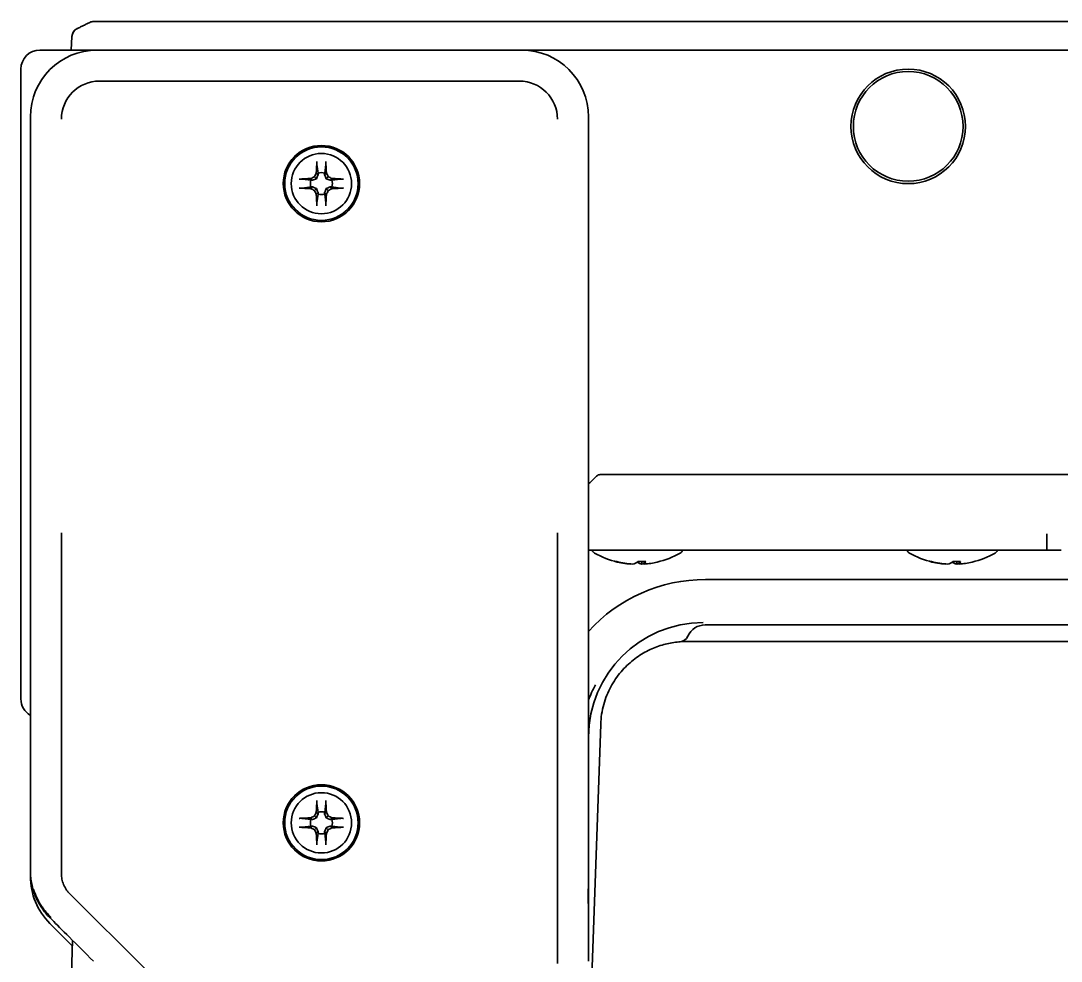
# Model space of a CAD drawing. Extents: x 53 to 4124, y 6244 to 10190.
# Drawn here: x 2215.3 to 2324.3, y 10024.9 to 10123.5 of the extents above; entities that cross this region are included whole.
import ezdxf

# ---------------------------------------------------------------- set-up
doc = ezdxf.new("R2010")
doc.units = 0
doc.header["$LTSCALE"] = 5
doc.layers.add('1', color=7, linetype='CONTINUOUS', true_color=0xffffff)
doc.layers.add('4', color=7, linetype='CONTINUOUS', true_color=0xffffff)

msp = doc.modelspace()

# ---------------------------------------------------------------- linework, layer by layer
at = {"layer": '1', "color": 7, "linetype": 'Continuous', "lineweight": 35}
for p, q in [((2224.67, 10123.39), (2271.6, 10123.39)), ((2241.19, 10123.39), (2241.19, 10123.46)), ((2278.86, 10123.39), (2286.18, 10123.39)), ((2283.58, 10123.46), (2283.58, 10123.39)), ((2285.36, 10123.46), (2285.36, 10123.39)), ((2290.22, 10123.39), (2323.51, 10123.39)), ((2299.97, 10123.46), (2299.97, 10123.39)), ((2301.32, 10123.46), (2301.32, 10123.39)), ((2304.24, 10123.39), (2304.24, 10123.46)), ((2312.5, 10123.39), (2312.5, 10123.46)), ((2220.56, 10120.39), (2220.64, 10121.81)), ((2217.28, 10120.39), (2223.27, 10120.39)), ((2267.78, 10120.39), (2223.27, 10120.39)), ((2267.78, 10120.39), (2396.45, 10120.39)), ((2215.28, 10052.39), (2215.28, 10118.39)), ((2223.52, 10117.14), (2223.53, 10117.14)), ((2267.52, 10117.14), (2223.53, 10117.14)), ((2223.53, 10117.14), (2223.53, 10117.14)), ((2267.52, 10117.14), (2267.52, 10117.14)), ((2267.52, 10117.14), (2267.53, 10117.14)), ((2216.28, 10113.39), (2216.28, 10090.85)), ((2274.78, 10090.85), (2274.78, 10113.39)), ((2271.52, 10113.14), (2271.53, 10113.14)), ((2271.53, 10113.14), (2271.53, 10113.14)), ((2246.43, 10107.48), (2246.31, 10108.41)), ((2247.13, 10107.48), (2247.24, 10108.41)), ((2245.69, 10106.74), (2244.76, 10106.86)), ((2245.86, 10106.74), (2245.67, 10106.93)), ((2246.26, 10106.91), (2246.05, 10107.11)), ((2246.43, 10107.31), (2246.24, 10107.5)), ((2247.12, 10107.31), (2247.31, 10107.5)), ((2247.29, 10106.91), (2247.5, 10107.11)), ((2247.69, 10106.74), (2247.88, 10106.93)), ((2247.87, 10106.74), (2248.79, 10106.86)), ((2245.69, 10106.04), (2244.76, 10105.93)), ((2245.86, 10106.05), (2245.67, 10105.86)), ((2246.26, 10105.87), (2246.05, 10105.67)), ((2247.29, 10105.87), (2247.5, 10105.67)), ((2247.69, 10106.05), (2247.88, 10105.86)), ((2247.87, 10106.04), (2248.79, 10105.93)), ((2246.43, 10105.48), (2246.24, 10105.29)), ((2246.43, 10105.3), (2246.31, 10104.38)), ((2247.12, 10105.48), (2247.31, 10105.29)), ((2247.13, 10105.3), (2247.24, 10104.38)), ((2216.28, 10087.64), (2216.28, 10073.74)), ((2274.78, 10073.74), (2274.78, 10087.64)), ((2274.92, 10075.04), (2275.63, 10075.75)), ((2411.86, 10075.89), (2275.98, 10075.89)), ((2216.28, 10070.52), (2216.28, 10035.28)), ((2219.53, 10034.59), (2219.53, 10069.8)), ((2271.52, 10034.59), (2271.52, 10069.8)), ((2274.78, 10035.28), (2274.78, 10070.52)), ((2322.81, 10067.98), (2274.78, 10067.98)), ((2279.19, 10066.54), (2279.19, 10066.52)), ((2280.36, 10066.77), (2280.36, 10066.52)), ((2280.61, 10066.78), (2280.61, 10066.52)), ((2312.19, 10066.54), (2312.19, 10066.52)), ((2313.36, 10066.77), (2313.36, 10066.52)), ((2313.61, 10066.78), (2313.61, 10066.52)), ((2246.43, 10040.48), (2246.31, 10041.41)), ((2247.13, 10040.48), (2247.24, 10041.41)), ((2246.43, 10040.31), (2246.24, 10040.5)), ((2247.12, 10040.31), (2247.31, 10040.5)), ((2245.69, 10039.74), (2244.76, 10039.86)), ((2245.86, 10039.74), (2245.67, 10039.93)), ((2246.26, 10039.91), (2246.05, 10040.11)), ((2247.29, 10039.91), (2247.5, 10040.11)), ((2247.69, 10039.74), (2247.88, 10039.93)), ((2247.87, 10039.74), (2248.79, 10039.86)), ((2245.69, 10039.04), (2244.76, 10038.93)), ((2245.86, 10039.05), (2245.67, 10038.86)), ((2246.26, 10038.87), (2246.05, 10038.67)), ((2246.43, 10038.48), (2246.24, 10038.29)), ((2246.43, 10038.3), (2246.31, 10037.38)), ((2247.12, 10038.48), (2247.31, 10038.29)), ((2247.13, 10038.3), (2247.24, 10037.38)), ((2247.29, 10038.87), (2247.5, 10038.67)), ((2247.69, 10039.05), (2247.88, 10038.86)), ((2247.87, 10039.04), (2248.79, 10038.93)), ((2216.28, 10035.28), (2216.28, 10034.5)), ((2271.52, 10034.59), (2271.52, 10034.59)), ((2271.52, 10024.66), (2271.52, 10033.25)), ((2228.4, 10023.97), (2220.41, 10031.96)), ((2274.78, 10029.22), (2274.78, 10030.95)), ((2218.34, 10029.42), (2218.55, 10029.22)), ((2218.33, 10028.84), (2220.69, 10026.48)), ((2220.48, 10020.65), (2220.71, 10027.06))]:
    msp.add_line(p, q, dxfattribs=at)
for centre, radius in [((2308.28, 10112.39), 6), ((2308.28, 10112.39), 5.75), ((2246.78, 10106.39), 4), ((2246.78, 10106.39), 3.85), ((2246.78, 10106.39), 3.16), ((2246.78, 10039.39), 4), ((2246.78, 10039.39), 3.85), ((2246.78, 10039.39), 3.16)]:
    msp.add_circle(centre, radius, dxfattribs=at)
for centre, radius, start, end in [((2217.28, 10118.39), 2, 90, 180), ((2246.78, 10106.39), 1.15, 72.2011, 107.7989), ((2246.78, 10106.39), 1.15, 162.2011, 197.7989), ((2246.78, 10106.39), 1.15, 342.2011, 17.7989), ((2246.78, 10106.39), 1.15, 252.2011, 287.7989), ((2275.98, 10075.39), 0.5, 90, 135), ((2274.57, 10075.39), 0.5, 294.4695, 315), ((2275.65, 10068.1), 0.5, 194.6023, 240.3206), ((2279.9, 10075.56), 9.08, 240.3206, 256.7388), ((2279.9, 10075.56), 9.08, 283.2612, 299.6794), ((2284.15, 10068.1), 0.5, 299.6794, 345.3977), ((2308.65, 10068.1), 0.5, 194.6023, 240.3206), ((2312.9, 10075.56), 9.08, 240.3206, 256.7388), ((2312.9, 10075.56), 9.08, 283.2612, 299.6794), ((2317.15, 10068.1), 0.5, 299.6794, 345.3977), ((2217.28, 10052.39), 2, 180, 239.9991), ((2246.78, 10039.39), 1.15, 72.2011, 107.7989), ((2246.78, 10039.39), 1.15, 162.2011, 197.7989), ((2246.78, 10039.39), 1.15, 342.2011, 17.7989), ((2246.78, 10039.39), 1.15, 252.2011, 287.7989), ((2223.28, 10033.79), 7, 180, 225)]:
    msp.add_arc(centre, radius, start, end, dxfattribs=at)
for centre, major_axis, ratio, start_param, end_param in [((2221.63, 10121.75), (-0.999, 0.052), 0.999981, 5.217451, 6.283185), ((2223.28, 10113.39), (4.95, -4.95), 0.999695, 2.356347, 3.926839), ((2267.77, 10113.39), (-4.95, -4.95), 0.999695, 2.356347, 3.926839), ((2223.53, 10113.14), (-2.83, 2.83), 0.999695, 5.497939, 7.068431), ((2267.52, 10113.14), (2.83, 2.83), 0.999695, 5.497939, 7.068431), ((2246.48, 10106.4), (0.07, 3.73), 0.072244, 0.900133, 1.272854), ((2247.07, 10106.4), (0.07, -3.73), 0.072244, 1.868738, 2.24146), ((2246.77, 10106.69), (3.73, 0.07), 0.072244, 1.868738, 2.24146), ((2246.52, 10106.95), (3.34, 1.56), 0.094201, 1.665412, 1.782277), ((2246.22, 10106.65), (1.56, 3.34), 0.094201, 1.359315, 1.476181), ((2247.33, 10106.65), (1.56, -3.34), 0.094201, 1.665412, 1.782277), ((2247.03, 10106.95), (3.34, -1.56), 0.094201, 1.359315, 1.476181), ((2246.78, 10106.69), (3.73, -0.07), 0.072244, 0.900133, 1.272854), ((2246.77, 10106.1), (-3.73, 0.07), 0.072244, 0.900133, 1.272854), ((2246.52, 10105.84), (-3.34, 1.56), 0.094201, 1.359315, 1.476181), ((2247.03, 10105.84), (-3.34, -1.56), 0.094201, 1.665412, 1.782277), ((2246.78, 10106.1), (-3.73, -0.07), 0.072244, 1.868738, 2.24146), ((2246.22, 10106.13), (-1.56, 3.34), 0.094201, 1.665412, 1.782277), ((2246.48, 10106.39), (-0.07, 3.73), 0.072244, 1.868738, 2.24146), ((2247.07, 10106.39), (-0.07, -3.73), 0.072244, 0.900133, 1.272854), ((2247.33, 10106.13), (-1.56, -3.34), 0.094201, 1.359315, 1.476181), ((2279.69, 10075.56), (0, -9.06), 0.947542, 6.033606, 6.225112), ((2277.65, 10075.56), (0, -8.79), 0.206731, 6.237649, 6.328721), ((2279.96, 10075.56), (0, 9.06), 0.995851, 2.892014, 3.083519), ((2279.27, 10075.56), (0, -9.06), 0.319632, 0.058074, 0.249579), ((2280.53, 10075.56), (0, 9.06), 0.319632, 2.921888, 3.083519), ((2280.38, 10075.56), (0, 8.79), 0.978398, 3.096057, 3.187129), ((2279.84, 10075.56), (0, -9.06), 0.995851, 0.058074, 0.085647), ((2280.56, 10075.56), (0, 9.06), 0.090997, 3.199666, 3.391172), ((2280.11, 10075.56), (0, 9.06), 0.947542, 3.199666, 3.361297), ((2312.69, 10075.56), (0, -9.06), 0.947542, 6.033606, 6.225112), ((2310.65, 10075.56), (0, -8.79), 0.206731, 6.237649, 6.328721), ((2312.96, 10075.56), (0, 9.06), 0.995851, 2.892014, 3.083519), ((2312.27, 10075.56), (0, -9.06), 0.319632, 0.058074, 0.249579), ((2313.53, 10075.56), (0, 9.06), 0.319632, 2.921888, 3.083519), ((2313.38, 10075.56), (0, 8.79), 0.978398, 3.096057, 3.187129), ((2312.84, 10075.56), (0, -9.06), 0.995851, 0.058074, 0.085647), ((2313.56, 10075.56), (0, 9.06), 0.090997, 3.199666, 3.391172), ((2313.11, 10075.56), (0, 9.06), 0.947542, 3.199666, 3.361297), ((2246.48, 10039.4), (0.07, 3.73), 0.072244, 0.900133, 1.272854), ((2247.07, 10039.4), (0.07, -3.73), 0.072244, 1.868738, 2.24146), ((2246.22, 10039.65), (1.56, 3.34), 0.094201, 1.359315, 1.476181), ((2247.33, 10039.65), (1.56, -3.34), 0.094201, 1.665412, 1.782277), ((2246.77, 10039.69), (3.73, 0.07), 0.072244, 1.868738, 2.24146), ((2246.52, 10039.95), (3.34, 1.56), 0.094201, 1.665412, 1.782277), ((2247.03, 10039.95), (3.34, -1.56), 0.094201, 1.359315, 1.476181), ((2246.78, 10039.69), (3.73, -0.07), 0.072244, 0.900133, 1.272854), ((2246.77, 10039.1), (-3.73, 0.07), 0.072244, 0.900133, 1.272854), ((2246.52, 10038.84), (-3.34, 1.56), 0.094201, 1.359315, 1.476181), ((2246.22, 10039.13), (-1.56, 3.34), 0.094201, 1.665412, 1.782277), ((2246.48, 10039.39), (-0.07, 3.73), 0.072244, 1.868738, 2.24146), ((2247.07, 10039.39), (-0.07, -3.73), 0.072244, 0.900133, 1.272854), ((2247.33, 10039.13), (-1.56, -3.34), 0.094201, 1.359315, 1.476181), ((2247.03, 10038.84), (-3.34, -1.56), 0.094201, 1.665412, 1.782277), ((2246.78, 10039.1), (-3.73, -0.07), 0.072244, 1.868738, 2.24146), ((2266.52, 10033.2), (5, 0), 0.447214, 6.263672, 6.302699)]:
    msp.add_ellipse(centre, major_axis=major_axis, ratio=ratio, start_param=start_param, end_param=end_param, dxfattribs=at)
for points, degree in [([(2221.2, 10122.65), (2222.51, 10123.29)], 1), ([(2246.43, 10107.48), (2246.43, 10107.43), (2246.43, 10107.37), (2246.43, 10107.31)], 3), ([(2247.12, 10107.31), (2247.12, 10107.37), (2247.12, 10107.43), (2247.13, 10107.48)], 3), ([(2245.86, 10106.74), (2245.8, 10106.74), (2245.74, 10106.74), (2245.69, 10106.74)], 3), ([(2245.69, 10106.04), (2245.74, 10106.04), (2245.8, 10106.05), (2245.86, 10106.05)], 3), ([(2247.87, 10106.74), (2247.81, 10106.74), (2247.75, 10106.74), (2247.69, 10106.74)], 3), ([(2247.69, 10106.05), (2247.75, 10106.05), (2247.81, 10106.04), (2247.87, 10106.04)], 3), ([(2246.43, 10105.48), (2246.43, 10105.42), (2246.43, 10105.36), (2246.43, 10105.3)], 3), ([(2247.13, 10105.3), (2247.12, 10105.36), (2247.12, 10105.42), (2247.12, 10105.48)], 3), ([(2216.28, 10090.85), (2216.28, 10089.68), (2216.28, 10088.53), (2216.28, 10087.64)], 3), ([(2274.78, 10087.64), (2274.78, 10088.53), (2274.78, 10089.68), (2274.78, 10090.85)], 3), ([(2216.28, 10073.74), (2216.28, 10072.84), (2216.28, 10071.69), (2216.28, 10070.52)], 3), ([(2274.78, 10070.52), (2274.78, 10071.69), (2274.78, 10072.84), (2274.78, 10073.74)], 3), ([(2322.82, 10069.7), (2322.82, 10068.19)], 1), ([(2246.43, 10040.48), (2246.43, 10040.43), (2246.43, 10040.37), (2246.43, 10040.31)], 3), ([(2247.12, 10040.31), (2247.12, 10040.37), (2247.12, 10040.43), (2247.13, 10040.48)], 3), ([(2245.86, 10039.74), (2245.8, 10039.74), (2245.74, 10039.74), (2245.69, 10039.74)], 3), ([(2247.87, 10039.74), (2247.81, 10039.74), (2247.75, 10039.74), (2247.69, 10039.74)], 3), ([(2245.69, 10039.04), (2245.74, 10039.04), (2245.8, 10039.05), (2245.86, 10039.05)], 3), ([(2246.43, 10038.48), (2246.43, 10038.42), (2246.43, 10038.36), (2246.43, 10038.3)], 3), ([(2247.13, 10038.3), (2247.12, 10038.36), (2247.12, 10038.42), (2247.12, 10038.48)], 3), ([(2247.69, 10039.05), (2247.75, 10039.05), (2247.81, 10039.04), (2247.87, 10039.04)], 3), ([(2216.28, 10035.28), (2216.28, 10035.02), (2216.28, 10034.75), (2216.28, 10034.5)], 3), ([(2219.53, 10034.1), (2219.53, 10034.26), (2219.53, 10034.42), (2219.53, 10034.59)], 3), ([(2219.53, 10034.1), (2219.53, 10034.09), (2219.53, 10034.08), (2219.53, 10034.07)], 3), ([(2271.52, 10033.2), (2271.52, 10033.32)], 1), ([(2218.34, 10029.42), (2218.33, 10029.44), (2218.32, 10029.45), (2218.31, 10029.46)], 3)]:
    msp.add_open_spline(points, degree=degree, dxfattribs=at)
for points, knots in [([(2222.51, 10123.29), (2222.58, 10123.33), (2222.65, 10123.35), (2222.8, 10123.38), (2222.87, 10123.39), (2222.95, 10123.39)], [0, 0, 0, 0, 0.5, 0.5, 1, 1, 1, 1]), ([(2222.95, 10123.39), (2222.95, 10123.39), (2222.95, 10123.39), (2222.96, 10123.39), (2222.97, 10123.39), (2222.98, 10123.39), (2222.98, 10123.39), (2223, 10123.39), (2223.02, 10123.39), (2223.05, 10123.39), (2223.07, 10123.39), (2223.11, 10123.39), (2223.14, 10123.39), (2223.18, 10123.39), (2223.19, 10123.39), (2223.22, 10123.39), (2223.24, 10123.39), (2223.29, 10123.39), (2223.32, 10123.39), (2223.39, 10123.39), (2223.43, 10123.39), (2223.49, 10123.39), (2223.51, 10123.39), (2223.55, 10123.39), (2223.57, 10123.39), (2223.63, 10123.39), (2223.72, 10123.39), (2223.82, 10123.39), (2223.92, 10123.39), (2223.97, 10123.39), (2224.04, 10123.39), (2224.07, 10123.39), (2224.12, 10123.39), (2224.15, 10123.39), (2224.23, 10123.39), (2224.28, 10123.39), (2224.39, 10123.39), (2224.45, 10123.39), (2224.56, 10123.39), (2224.61, 10123.39), (2224.67, 10123.39)], [0, 0, 0, 0, 0.0625, 0.0625, 0.09375, 0.09375, 0.125, 0.125, 0.1875, 0.1875, 0.25, 0.25, 0.3125, 0.3125, 0.34375, 0.34375, 0.375, 0.375, 0.4375, 0.4375, 0.5, 0.5, 0.53125, 0.53125, 0.5625, 0.5625, 0.625, 0.6875, 0.6875, 0.75, 0.75, 0.78125, 0.78125, 0.8125, 0.8125, 0.875, 0.875, 0.9375, 0.9375, 1, 1, 1, 1]), ([(2271.6, 10123.39), (2271.76, 10123.39), (2271.93, 10123.39), (2272.27, 10123.39), (2272.44, 10123.39), (2272.69, 10123.39), (2272.78, 10123.39), (2272.95, 10123.39), (2273.03, 10123.39), (2273.28, 10123.39), (2273.45, 10123.39), (2273.94, 10123.39), (2274.26, 10123.39), (2274.9, 10123.39), (2275.22, 10123.39), (2275.69, 10123.39), (2275.84, 10123.39), (2276.03, 10123.39), (2276.07, 10123.39), (2276.14, 10123.39), (2276.26, 10123.39), (2276.37, 10123.39), (2276.74, 10123.39), (2277.03, 10123.39), (2277.45, 10123.39), (2277.58, 10123.39), (2277.85, 10123.39), (2277.98, 10123.39), (2278.24, 10123.39), (2278.37, 10123.39), (2278.62, 10123.39), (2278.74, 10123.39), (2278.86, 10123.39)], [0, 0, 0, 0, 0.0625, 0.0625, 0.125, 0.125, 0.15625, 0.15625, 0.1875, 0.1875, 0.25, 0.25, 0.375, 0.375, 0.5, 0.5, 0.5625, 0.5625, 0.578125, 0.578125, 0.59375, 0.625, 0.625, 0.75, 0.75, 0.8125, 0.8125, 0.875, 0.875, 0.9375, 0.9375, 1, 1, 1, 1]), ([(2286.18, 10123.39), (2286.25, 10123.39), (2286.31, 10123.39), (2286.45, 10123.39), (2286.52, 10123.39), (2286.63, 10123.39), (2286.67, 10123.39), (2286.74, 10123.39), (2286.78, 10123.39), (2286.9, 10123.39), (2286.97, 10123.39), (2287.13, 10123.39), (2287.21, 10123.39), (2287.37, 10123.39), (2287.45, 10123.39), (2287.69, 10123.39), (2287.86, 10123.39), (2288.12, 10123.39), (2288.21, 10123.39), (2288.34, 10123.39), (2288.38, 10123.39), (2288.47, 10123.39), (2288.52, 10123.39), (2288.65, 10123.39), (2288.74, 10123.39), (2288.92, 10123.39), (2289.01, 10123.39), (2289.2, 10123.39), (2289.29, 10123.39), (2289.47, 10123.39), (2289.56, 10123.39), (2289.75, 10123.39), (2289.84, 10123.39), (2290.03, 10123.39), (2290.12, 10123.39), (2290.22, 10123.39)], [0, 0, 0, 0, 0.0625, 0.0625, 0.125, 0.125, 0.15625, 0.15625, 0.1875, 0.1875, 0.25, 0.25, 0.3125, 0.3125, 0.375, 0.375, 0.5, 0.5, 0.5625, 0.5625, 0.59375, 0.59375, 0.625, 0.625, 0.6875, 0.6875, 0.75, 0.75, 0.8125, 0.8125, 0.875, 0.875, 0.9375, 0.9375, 1, 1, 1, 1]), ([(2323.51, 10123.39), (2323.6, 10123.39), (2323.7, 10123.39), (2323.88, 10123.39), (2323.98, 10123.39), (2324.12, 10123.39), (2324.17, 10123.39), (2324.26, 10123.39), (2324.3, 10123.39), (2324.44, 10123.39), (2324.54, 10123.39), (2324.72, 10123.39), (2324.81, 10123.39), (2324.99, 10123.39), (2325.08, 10123.39), (2325.34, 10123.39), (2325.52, 10123.39), (2325.78, 10123.39), (2325.86, 10123.39), (2325.99, 10123.39), (2326.03, 10123.39), (2326.12, 10123.39), (2326.16, 10123.39), (2326.36, 10123.39), (2326.52, 10123.39), (2326.76, 10123.39), (2326.83, 10123.39), (2326.98, 10123.39), (2327.05, 10123.39), (2327.2, 10123.39), (2327.27, 10123.39), (2327.41, 10123.39), (2327.48, 10123.39), (2327.54, 10123.39)], [0, 0, 0, 0, 0.0625, 0.0625, 0.125, 0.125, 0.15625, 0.15625, 0.1875, 0.1875, 0.25, 0.25, 0.3125, 0.3125, 0.375, 0.375, 0.5, 0.5, 0.5625, 0.5625, 0.59375, 0.59375, 0.625, 0.625, 0.75, 0.75, 0.8125, 0.8125, 0.875, 0.875, 0.9375, 0.9375, 1, 1, 1, 1]), ([(2220.64, 10121.81), (2220.64, 10121.89), (2220.66, 10121.98), (2220.71, 10122.15), (2220.75, 10122.23), (2220.85, 10122.38), (2220.91, 10122.45), (2221.04, 10122.56), (2221.12, 10122.61), (2221.2, 10122.65)], [0, 0, 0, 0, 0.25, 0.25, 0.5, 0.5, 0.75, 0.75, 1, 1, 1, 1]), ([(2246.31, 10108.41), (2246.31, 10108.41), (2246.31, 10108.42), (2246.3, 10108.44), (2246.3, 10108.44), (2246.3, 10108.45), (2246.3, 10108.46), (2246.3, 10108.48), (2246.3, 10108.49), (2246.3, 10108.5), (2246.3, 10108.52), (2246.3, 10108.53), (2246.3, 10108.55), (2246.3, 10108.56), (2246.3, 10108.58), (2246.3, 10108.59), (2246.3, 10108.61), (2246.3, 10108.62), (2246.3, 10108.63), (2246.3, 10108.65), (2246.3, 10108.67), (2246.31, 10108.69), (2246.31, 10108.71), (2246.31, 10108.72)], [0, 0, 0, 0, 0.125, 0.125, 0.1875, 0.1875, 0.25, 0.3125, 0.3125, 0.375, 0.375, 0.5, 0.5, 0.5625, 0.5625, 0.625, 0.6875, 0.6875, 0.75, 0.75, 0.875, 0.875, 1, 1, 1, 1]), ([(2247.24, 10108.72), (2247.24, 10108.71), (2247.24, 10108.69), (2247.25, 10108.67), (2247.25, 10108.65), (2247.25, 10108.62), (2247.25, 10108.61), (2247.25, 10108.58), (2247.25, 10108.58), (2247.25, 10108.56), (2247.25, 10108.55), (2247.25, 10108.53), (2247.25, 10108.52), (2247.25, 10108.51), (2247.25, 10108.49), (2247.25, 10108.48), (2247.25, 10108.46), (2247.25, 10108.45), (2247.25, 10108.44), (2247.25, 10108.43), (2247.24, 10108.42), (2247.24, 10108.41), (2247.24, 10108.41), (2247.24, 10108.41)], [0, 0, 0, 0, 0.125, 0.125, 0.25, 0.25, 0.375, 0.375, 0.4375, 0.4375, 0.5, 0.5625, 0.5625, 0.625, 0.625, 0.75, 0.75, 0.8125, 0.8125, 0.875, 0.9375, 0.9375, 1, 1, 1, 1]), ([(2244.45, 10106.86), (2244.46, 10106.86), (2244.47, 10106.86), (2244.5, 10106.86), (2244.52, 10106.86), (2244.55, 10106.87), (2244.56, 10106.87), (2244.58, 10106.87), (2244.59, 10106.87), (2244.61, 10106.87), (2244.62, 10106.87), (2244.64, 10106.87), (2244.65, 10106.87), (2244.66, 10106.87), (2244.68, 10106.87), (2244.69, 10106.87), (2244.71, 10106.86), (2244.72, 10106.86), (2244.73, 10106.86), (2244.74, 10106.86), (2244.75, 10106.86), (2244.76, 10106.86), (2244.76, 10106.86), (2244.76, 10106.86)], [0, 0, 0, 0, 0.125, 0.125, 0.25, 0.25, 0.375, 0.375, 0.4375, 0.4375, 0.5, 0.5625, 0.5625, 0.625, 0.625, 0.75, 0.75, 0.8125, 0.8125, 0.875, 0.9375, 0.9375, 1, 1, 1, 1]), ([(2246.26, 10106.91), (2246.19, 10106.88), (2246.12, 10106.85), (2245.99, 10106.8), (2245.92, 10106.77), (2245.86, 10106.74)], [0, 0, 0, 0, 0.5, 0.5, 1, 1, 1, 1]), ([(2246.43, 10107.31), (2246.4, 10107.24), (2246.37, 10107.18), (2246.32, 10107.05), (2246.29, 10106.98), (2246.26, 10106.91)], [0, 0, 0, 0, 0.5, 0.5, 1, 1, 1, 1]), ([(2247.29, 10106.91), (2247.26, 10106.98), (2247.23, 10107.05), (2247.18, 10107.18), (2247.15, 10107.24), (2247.12, 10107.31)], [0, 0, 0, 0, 0.5, 0.5, 1, 1, 1, 1]), ([(2247.69, 10106.74), (2247.63, 10106.77), (2247.56, 10106.8), (2247.43, 10106.85), (2247.36, 10106.88), (2247.29, 10106.91)], [0, 0, 0, 0, 0.5, 0.5, 1, 1, 1, 1]), ([(2248.79, 10106.86), (2248.79, 10106.86), (2248.8, 10106.86), (2248.82, 10106.86), (2248.82, 10106.86), (2248.83, 10106.86), (2248.85, 10106.87), (2248.86, 10106.87), (2248.87, 10106.87), (2248.88, 10106.87), (2248.9, 10106.87), (2248.91, 10106.87), (2248.94, 10106.87), (2248.94, 10106.87), (2248.96, 10106.87), (2248.97, 10106.87), (2248.99, 10106.87), (2249, 10106.87), (2249.01, 10106.86), (2249.03, 10106.86), (2249.05, 10106.86), (2249.08, 10106.86), (2249.09, 10106.86), (2249.1, 10106.86)], [0, 0, 0, 0, 0.125, 0.125, 0.1875, 0.1875, 0.25, 0.3125, 0.3125, 0.375, 0.375, 0.5, 0.5, 0.5625, 0.5625, 0.625, 0.6875, 0.6875, 0.75, 0.75, 0.875, 0.875, 1, 1, 1, 1]), ([(2244.76, 10105.93), (2244.76, 10105.92), (2244.75, 10105.92), (2244.73, 10105.92), (2244.73, 10105.92), (2244.72, 10105.92), (2244.71, 10105.92), (2244.69, 10105.92), (2244.68, 10105.92), (2244.67, 10105.92), (2244.65, 10105.92), (2244.64, 10105.92), (2244.61, 10105.92), (2244.61, 10105.92), (2244.59, 10105.92), (2244.58, 10105.92), (2244.56, 10105.92), (2244.55, 10105.92), (2244.54, 10105.92), (2244.52, 10105.92), (2244.5, 10105.92), (2244.47, 10105.92), (2244.46, 10105.93), (2244.45, 10105.93)], [0, 0, 0, 0, 0.125, 0.125, 0.1875, 0.1875, 0.25, 0.3125, 0.3125, 0.375, 0.375, 0.5, 0.5, 0.5625, 0.5625, 0.625, 0.6875, 0.6875, 0.75, 0.75, 0.875, 0.875, 1, 1, 1, 1]), ([(2245.86, 10106.05), (2245.92, 10106.02), (2245.99, 10105.99), (2246.12, 10105.93), (2246.19, 10105.91), (2246.26, 10105.87)], [0, 0, 0, 0, 0.5, 0.5, 1, 1, 1, 1]), ([(2246.26, 10105.87), (2246.29, 10105.81), (2246.32, 10105.74), (2246.37, 10105.61), (2246.4, 10105.54), (2246.43, 10105.48)], [0, 0, 0, 0, 0.5, 0.5, 1, 1, 1, 1]), ([(2247.12, 10105.48), (2247.15, 10105.54), (2247.18, 10105.61), (2247.23, 10105.74), (2247.26, 10105.81), (2247.29, 10105.87)], [0, 0, 0, 0, 0.5, 0.5, 1, 1, 1, 1]), ([(2247.29, 10105.87), (2247.36, 10105.91), (2247.43, 10105.93), (2247.56, 10105.99), (2247.63, 10106.02), (2247.69, 10106.05)], [0, 0, 0, 0, 0.5, 0.5, 1, 1, 1, 1]), ([(2249.1, 10105.93), (2249.09, 10105.93), (2249.08, 10105.92), (2249.05, 10105.92), (2249.03, 10105.92), (2249, 10105.92), (2248.99, 10105.92), (2248.97, 10105.92), (2248.96, 10105.92), (2248.94, 10105.92), (2248.93, 10105.92), (2248.91, 10105.92), (2248.9, 10105.92), (2248.89, 10105.92), (2248.87, 10105.92), (2248.86, 10105.92), (2248.84, 10105.92), (2248.83, 10105.92), (2248.82, 10105.92), (2248.81, 10105.92), (2248.8, 10105.92), (2248.79, 10105.92), (2248.79, 10105.92), (2248.79, 10105.93)], [0, 0, 0, 0, 0.125, 0.125, 0.25, 0.25, 0.375, 0.375, 0.4375, 0.4375, 0.5, 0.5625, 0.5625, 0.625, 0.625, 0.75, 0.75, 0.8125, 0.8125, 0.875, 0.9375, 0.9375, 1, 1, 1, 1]), ([(2246.31, 10104.07), (2246.31, 10104.08), (2246.31, 10104.09), (2246.3, 10104.12), (2246.3, 10104.13), (2246.3, 10104.16), (2246.3, 10104.18), (2246.3, 10104.2), (2246.3, 10104.21), (2246.3, 10104.22), (2246.3, 10104.24), (2246.3, 10104.25), (2246.3, 10104.27), (2246.3, 10104.28), (2246.3, 10104.3), (2246.3, 10104.31), (2246.3, 10104.33), (2246.3, 10104.33), (2246.3, 10104.35), (2246.3, 10104.36), (2246.31, 10104.37), (2246.31, 10104.37), (2246.31, 10104.38), (2246.31, 10104.38)], [0, 0, 0, 0, 0.125, 0.125, 0.25, 0.25, 0.375, 0.375, 0.4375, 0.4375, 0.5, 0.5625, 0.5625, 0.625, 0.625, 0.75, 0.75, 0.8125, 0.8125, 0.875, 0.9375, 0.9375, 1, 1, 1, 1]), ([(2247.24, 10104.38), (2247.24, 10104.37), (2247.24, 10104.37), (2247.25, 10104.35), (2247.25, 10104.35), (2247.25, 10104.33), (2247.25, 10104.32), (2247.25, 10104.31), (2247.25, 10104.3), (2247.25, 10104.29), (2247.25, 10104.27), (2247.25, 10104.25), (2247.25, 10104.23), (2247.25, 10104.22), (2247.25, 10104.21), (2247.25, 10104.19), (2247.25, 10104.18), (2247.25, 10104.16), (2247.25, 10104.16), (2247.25, 10104.13), (2247.25, 10104.12), (2247.24, 10104.09), (2247.24, 10104.08), (2247.24, 10104.07)], [0, 0, 0, 0, 0.125, 0.125, 0.1875, 0.1875, 0.25, 0.3125, 0.3125, 0.375, 0.375, 0.5, 0.5, 0.5625, 0.5625, 0.625, 0.6875, 0.6875, 0.75, 0.75, 0.875, 0.875, 1, 1, 1, 1]), ([(2216.28, 10087.64), (2216.28, 10087.64), (2216.28, 10087.65), (2216.28, 10087.67), (2216.28, 10087.69), (2216.28, 10087.74), (2216.28, 10087.85), (2216.28, 10088.06), (2216.28, 10088.38), (2216.28, 10088.64), (2216.28, 10088.84), (2216.28, 10088.9), (2216.28, 10089.04), (2216.28, 10089.1), (2216.28, 10089.31), (2216.28, 10089.44), (2216.28, 10089.65), (2216.28, 10089.72), (2216.28, 10089.86), (2216.28, 10089.93), (2216.28, 10090.14), (2216.28, 10090.28), (2216.28, 10090.49), (2216.28, 10090.6), (2216.28, 10090.72), (2216.28, 10090.79), (2216.28, 10090.81), (2216.28, 10090.83), (2216.28, 10090.84), (2216.28, 10090.85)], [0, 0, 0, 0, 0.007812, 0.007812, 0.015625, 0.03125, 0.0625, 0.125, 0.25, 0.375, 0.375, 0.4375, 0.4375, 0.5, 0.5, 0.625, 0.625, 0.6875, 0.6875, 0.75, 0.75, 0.875, 0.875, 0.9375, 0.96875, 0.984375, 0.992188, 0.992188, 1, 1, 1, 1]), ([(2274.77, 10090.85), (2274.77, 10090.84), (2274.77, 10090.83), (2274.77, 10090.81), (2274.77, 10090.79), (2274.77, 10090.72), (2274.77, 10090.6), (2274.77, 10090.35), (2274.77, 10090), (2274.77, 10089.72), (2274.77, 10089.51), (2274.77, 10089.45), (2274.77, 10089.31), (2274.77, 10089.24), (2274.77, 10089.04), (2274.77, 10088.9), (2274.77, 10088.71), (2274.77, 10088.64), (2274.77, 10088.51), (2274.77, 10088.45), (2274.77, 10088.25), (2274.77, 10088.13), (2274.77, 10087.94), (2274.77, 10087.85), (2274.77, 10087.74), (2274.77, 10087.69), (2274.77, 10087.67), (2274.77, 10087.65), (2274.77, 10087.64), (2274.77, 10087.64)], [0, 0, 0, 0, 0.007812, 0.007812, 0.015625, 0.03125, 0.0625, 0.125, 0.25, 0.375, 0.375, 0.4375, 0.4375, 0.5, 0.5, 0.625, 0.625, 0.6875, 0.6875, 0.75, 0.75, 0.875, 0.875, 0.9375, 0.96875, 0.984375, 0.992187, 0.992187, 1, 1, 1, 1]), ([(2322.82, 10068.19), (2322.82, 10068.12), (2322.81, 10068.07), (2322.81, 10068), (2322.81, 10067.98), (2322.81, 10067.98)], [0, 0, 0, 0, 0.5, 0.5, 1, 1, 1, 1]), ([(2324.31, 10067.98), (2324.31, 10067.98), (2324.31, 10067.98), (2324.3, 10067.98), (2324.3, 10067.98), (2324.29, 10067.98), (2324.29, 10067.98), (2324.27, 10067.98), (2324.27, 10067.98), (2324.26, 10067.98), (2324.24, 10067.98), (2324.23, 10067.98), (2324.21, 10067.98), (2324.2, 10067.98), (2324.17, 10067.98), (2324.15, 10067.98), (2324.1, 10067.98), (2324.08, 10067.98), (2324.02, 10067.98), (2323.99, 10067.98), (2323.95, 10067.98), (2323.93, 10067.98), (2323.9, 10067.98), (2323.88, 10067.98), (2323.83, 10067.98), (2323.79, 10067.98), (2323.72, 10067.98), (2323.68, 10067.98), (2323.6, 10067.98), (2323.56, 10067.98), (2323.49, 10067.98), (2323.47, 10067.98), (2323.42, 10067.98), (2323.4, 10067.98), (2323.33, 10067.98), (2323.29, 10067.98), (2323.2, 10067.98), (2323.15, 10067.98), (2323.08, 10067.98), (2323.05, 10067.98), (2323, 10067.98), (2322.98, 10067.98), (2322.93, 10067.98), (2322.91, 10067.98), (2322.86, 10067.98), (2322.83, 10067.98), (2322.81, 10067.98)], [0, 0, 0, 0, 0.0625, 0.0625, 0.09375, 0.09375, 0.125, 0.125, 0.15625, 0.15625, 0.1875, 0.21875, 0.21875, 0.25, 0.25, 0.3125, 0.3125, 0.375, 0.375, 0.4375, 0.4375, 0.46875, 0.46875, 0.5, 0.5, 0.5625, 0.5625, 0.625, 0.625, 0.6875, 0.6875, 0.71875, 0.71875, 0.75, 0.75, 0.8125, 0.8125, 0.875, 0.875, 0.90625, 0.90625, 0.9375, 0.9375, 0.96875, 0.96875, 1, 1, 1, 1]), ([(2246.31, 10041.41), (2246.31, 10041.41), (2246.31, 10041.42), (2246.3, 10041.44), (2246.3, 10041.44), (2246.3, 10041.45), (2246.3, 10041.46), (2246.3, 10041.48), (2246.3, 10041.49), (2246.3, 10041.5), (2246.3, 10041.52), (2246.3, 10041.53), (2246.3, 10041.55), (2246.3, 10041.56), (2246.3, 10041.58), (2246.3, 10041.59), (2246.3, 10041.61), (2246.3, 10041.62), (2246.3, 10041.63), (2246.3, 10041.65), (2246.3, 10041.67), (2246.31, 10041.69), (2246.31, 10041.71), (2246.31, 10041.72)], [0, 0, 0, 0, 0.125, 0.125, 0.1875, 0.1875, 0.25, 0.3125, 0.3125, 0.375, 0.375, 0.5, 0.5, 0.5625, 0.5625, 0.625, 0.6875, 0.6875, 0.75, 0.75, 0.875, 0.875, 1, 1, 1, 1]), ([(2247.24, 10041.72), (2247.24, 10041.71), (2247.24, 10041.69), (2247.25, 10041.67), (2247.25, 10041.65), (2247.25, 10041.62), (2247.25, 10041.61), (2247.25, 10041.58), (2247.25, 10041.58), (2247.25, 10041.56), (2247.25, 10041.55), (2247.25, 10041.53), (2247.25, 10041.52), (2247.25, 10041.51), (2247.25, 10041.49), (2247.25, 10041.48), (2247.25, 10041.46), (2247.25, 10041.45), (2247.25, 10041.44), (2247.25, 10041.43), (2247.24, 10041.42), (2247.24, 10041.41), (2247.24, 10041.41), (2247.24, 10041.41)], [0, 0, 0, 0, 0.125, 0.125, 0.25, 0.25, 0.375, 0.375, 0.4375, 0.4375, 0.5, 0.5625, 0.5625, 0.625, 0.625, 0.75, 0.75, 0.8125, 0.8125, 0.875, 0.9375, 0.9375, 1, 1, 1, 1]), ([(2246.43, 10040.31), (2246.4, 10040.24), (2246.37, 10040.18), (2246.32, 10040.05), (2246.29, 10039.98), (2246.26, 10039.91)], [0, 0, 0, 0, 0.5, 0.5, 1, 1, 1, 1]), ([(2247.29, 10039.91), (2247.26, 10039.98), (2247.23, 10040.05), (2247.18, 10040.18), (2247.15, 10040.24), (2247.12, 10040.31)], [0, 0, 0, 0, 0.5, 0.5, 1, 1, 1, 1]), ([(2244.45, 10039.86), (2244.46, 10039.86), (2244.47, 10039.86), (2244.5, 10039.86), (2244.52, 10039.86), (2244.55, 10039.87), (2244.56, 10039.87), (2244.58, 10039.87), (2244.59, 10039.87), (2244.61, 10039.87), (2244.62, 10039.87), (2244.64, 10039.87), (2244.65, 10039.87), (2244.66, 10039.87), (2244.68, 10039.87), (2244.69, 10039.87), (2244.71, 10039.86), (2244.72, 10039.86), (2244.73, 10039.86), (2244.74, 10039.86), (2244.75, 10039.86), (2244.76, 10039.86), (2244.76, 10039.86), (2244.76, 10039.86)], [0, 0, 0, 0, 0.125, 0.125, 0.25, 0.25, 0.375, 0.375, 0.4375, 0.4375, 0.5, 0.5625, 0.5625, 0.625, 0.625, 0.75, 0.75, 0.8125, 0.8125, 0.875, 0.9375, 0.9375, 1, 1, 1, 1]), ([(2246.26, 10039.91), (2246.19, 10039.88), (2246.12, 10039.85), (2245.99, 10039.8), (2245.92, 10039.77), (2245.86, 10039.74)], [0, 0, 0, 0, 0.5, 0.5, 1, 1, 1, 1]), ([(2247.69, 10039.74), (2247.63, 10039.77), (2247.56, 10039.8), (2247.43, 10039.85), (2247.36, 10039.88), (2247.29, 10039.91)], [0, 0, 0, 0, 0.5, 0.5, 1, 1, 1, 1]), ([(2248.79, 10039.86), (2248.79, 10039.86), (2248.8, 10039.86), (2248.82, 10039.86), (2248.82, 10039.86), (2248.83, 10039.86), (2248.85, 10039.87), (2248.86, 10039.87), (2248.87, 10039.87), (2248.88, 10039.87), (2248.9, 10039.87), (2248.91, 10039.87), (2248.94, 10039.87), (2248.94, 10039.87), (2248.96, 10039.87), (2248.97, 10039.87), (2248.99, 10039.87), (2249, 10039.87), (2249.01, 10039.86), (2249.03, 10039.86), (2249.05, 10039.86), (2249.08, 10039.86), (2249.09, 10039.86), (2249.1, 10039.86)], [0, 0, 0, 0, 0.125, 0.125, 0.1875, 0.1875, 0.25, 0.3125, 0.3125, 0.375, 0.375, 0.5, 0.5, 0.5625, 0.5625, 0.625, 0.6875, 0.6875, 0.75, 0.75, 0.875, 0.875, 1, 1, 1, 1]), ([(2244.76, 10038.93), (2244.76, 10038.92), (2244.75, 10038.92), (2244.73, 10038.92), (2244.73, 10038.92), (2244.72, 10038.92), (2244.71, 10038.92), (2244.69, 10038.92), (2244.68, 10038.92), (2244.67, 10038.92), (2244.65, 10038.92), (2244.64, 10038.92), (2244.61, 10038.92), (2244.61, 10038.92), (2244.59, 10038.92), (2244.58, 10038.92), (2244.56, 10038.92), (2244.55, 10038.92), (2244.54, 10038.92), (2244.52, 10038.92), (2244.5, 10038.92), (2244.47, 10038.92), (2244.46, 10038.93), (2244.45, 10038.93)], [0, 0, 0, 0, 0.125, 0.125, 0.1875, 0.1875, 0.25, 0.3125, 0.3125, 0.375, 0.375, 0.5, 0.5, 0.5625, 0.5625, 0.625, 0.6875, 0.6875, 0.75, 0.75, 0.875, 0.875, 1, 1, 1, 1]), ([(2245.86, 10039.05), (2245.92, 10039.02), (2245.99, 10038.99), (2246.12, 10038.93), (2246.19, 10038.91), (2246.26, 10038.87)], [0, 0, 0, 0, 0.5, 0.5, 1, 1, 1, 1]), ([(2246.26, 10038.87), (2246.29, 10038.81), (2246.32, 10038.74), (2246.37, 10038.61), (2246.4, 10038.54), (2246.43, 10038.48)], [0, 0, 0, 0, 0.5, 0.5, 1, 1, 1, 1]), ([(2247.12, 10038.48), (2247.15, 10038.54), (2247.18, 10038.61), (2247.23, 10038.74), (2247.26, 10038.81), (2247.29, 10038.87)], [0, 0, 0, 0, 0.5, 0.5, 1, 1, 1, 1]), ([(2247.29, 10038.87), (2247.36, 10038.91), (2247.43, 10038.93), (2247.56, 10038.99), (2247.63, 10039.02), (2247.69, 10039.05)], [0, 0, 0, 0, 0.5, 0.5, 1, 1, 1, 1]), ([(2249.1, 10038.93), (2249.09, 10038.93), (2249.08, 10038.92), (2249.05, 10038.92), (2249.03, 10038.92), (2249, 10038.92), (2248.99, 10038.92), (2248.97, 10038.92), (2248.96, 10038.92), (2248.94, 10038.92), (2248.93, 10038.92), (2248.91, 10038.92), (2248.9, 10038.92), (2248.89, 10038.92), (2248.87, 10038.92), (2248.86, 10038.92), (2248.84, 10038.92), (2248.83, 10038.92), (2248.82, 10038.92), (2248.81, 10038.92), (2248.8, 10038.92), (2248.79, 10038.92), (2248.79, 10038.92), (2248.79, 10038.93)], [0, 0, 0, 0, 0.125, 0.125, 0.25, 0.25, 0.375, 0.375, 0.4375, 0.4375, 0.5, 0.5625, 0.5625, 0.625, 0.625, 0.75, 0.75, 0.8125, 0.8125, 0.875, 0.9375, 0.9375, 1, 1, 1, 1]), ([(2246.31, 10037.07), (2246.31, 10037.08), (2246.31, 10037.09), (2246.3, 10037.12), (2246.3, 10037.13), (2246.3, 10037.16), (2246.3, 10037.18), (2246.3, 10037.2), (2246.3, 10037.21), (2246.3, 10037.22), (2246.3, 10037.24), (2246.3, 10037.25), (2246.3, 10037.27), (2246.3, 10037.28), (2246.3, 10037.3), (2246.3, 10037.31), (2246.3, 10037.33), (2246.3, 10037.33), (2246.3, 10037.35), (2246.3, 10037.36), (2246.31, 10037.37), (2246.31, 10037.37), (2246.31, 10037.38), (2246.31, 10037.38)], [0, 0, 0, 0, 0.125, 0.125, 0.25, 0.25, 0.375, 0.375, 0.4375, 0.4375, 0.5, 0.5625, 0.5625, 0.625, 0.625, 0.75, 0.75, 0.8125, 0.8125, 0.875, 0.9375, 0.9375, 1, 1, 1, 1]), ([(2247.24, 10037.38), (2247.24, 10037.37), (2247.24, 10037.37), (2247.25, 10037.35), (2247.25, 10037.35), (2247.25, 10037.33), (2247.25, 10037.32), (2247.25, 10037.31), (2247.25, 10037.3), (2247.25, 10037.29), (2247.25, 10037.27), (2247.25, 10037.25), (2247.25, 10037.23), (2247.25, 10037.22), (2247.25, 10037.21), (2247.25, 10037.19), (2247.25, 10037.18), (2247.25, 10037.16), (2247.25, 10037.16), (2247.25, 10037.13), (2247.25, 10037.12), (2247.24, 10037.09), (2247.24, 10037.08), (2247.24, 10037.07)], [0, 0, 0, 0, 0.125, 0.125, 0.1875, 0.1875, 0.25, 0.3125, 0.3125, 0.375, 0.375, 0.5, 0.5, 0.5625, 0.5625, 0.625, 0.6875, 0.6875, 0.75, 0.75, 0.875, 0.875, 1, 1, 1, 1]), ([(2274.78, 10030.95), (2274.78, 10031.39), (2274.78, 10032.02), (2274.78, 10033.54), (2274.78, 10034.4), (2274.78, 10035.28)], [0, 0, 0, 0, 0.5, 0.5, 1, 1, 1, 1]), ([(2216.28, 10034.29), (2216.28, 10034.31), (2216.28, 10034.32), (2216.28, 10034.35), (2216.28, 10034.35), (2216.28, 10034.37), (2216.28, 10034.38), (2216.28, 10034.4), (2216.28, 10034.42), (2216.28, 10034.45), (2216.28, 10034.46), (2216.28, 10034.48), (2216.28, 10034.49), (2216.28, 10034.5)], [0, 0, 0, 0, 0.25, 0.25, 0.375, 0.375, 0.5, 0.5, 0.75, 0.75, 0.875, 0.875, 1, 1, 1, 1]), ([(2216.28, 10034.29), (2216.28, 10034.08), (2216.29, 10033.86), (2216.34, 10033.42), (2216.37, 10033.2), (2216.47, 10032.76), (2216.52, 10032.54), (2216.61, 10032.27), (2216.62, 10032.21), (2216.66, 10032.1), (2216.68, 10032.05), (2216.74, 10031.89), (2216.78, 10031.78), (2216.91, 10031.46), (2217.01, 10031.26), (2217.23, 10030.86), (2217.35, 10030.66), (2217.6, 10030.29), (2217.73, 10030.11), (2218.01, 10029.77), (2218.16, 10029.61), (2218.31, 10029.46)], [0, 0, 0, 0, 0.125, 0.125, 0.25, 0.25, 0.375, 0.375, 0.40625, 0.40625, 0.4375, 0.4375, 0.5, 0.5, 0.625, 0.625, 0.75, 0.75, 0.875, 0.875, 1, 1, 1, 1]), ([(2219.53, 10034.07), (2219.53, 10034.02), (2219.53, 10033.97), (2219.53, 10033.87), (2219.54, 10033.83), (2219.55, 10033.68), (2219.57, 10033.58), (2219.62, 10033.3), (2219.68, 10033.11), (2219.77, 10032.88), (2219.79, 10032.84), (2219.84, 10032.75), (2219.86, 10032.71), (2219.93, 10032.58), (2219.98, 10032.49), (2220.09, 10032.33), (2220.14, 10032.25), (2220.27, 10032.1), (2220.33, 10032.03), (2220.4, 10031.96)], [0, 0, 0, 0, 0.0625, 0.0625, 0.125, 0.125, 0.25, 0.25, 0.5, 0.5, 0.5625, 0.5625, 0.625, 0.625, 0.75, 0.75, 0.875, 0.875, 1, 1, 1, 1]), ([(2271.52, 10033.33), (2271.52, 10033.38), (2271.52, 10033.43), (2271.52, 10033.53), (2271.52, 10033.58), (2271.52, 10033.68), (2271.52, 10033.73), (2271.52, 10033.84), (2271.52, 10033.89), (2271.52, 10033.99), (2271.52, 10034.05), (2271.52, 10034.15), (2271.52, 10034.21), (2271.52, 10034.32), (2271.52, 10034.37), (2271.52, 10034.48), (2271.52, 10034.53), (2271.52, 10034.59)], [0, 0, 0, 0, 0.125, 0.125, 0.25, 0.25, 0.375, 0.375, 0.5, 0.5, 0.625, 0.625, 0.75, 0.75, 0.875, 0.875, 1, 1, 1, 1]), ([(2271.52, 10034.24), (2271.52, 10034.24), (2271.52, 10034.24), (2271.52, 10034.18), (2271.52, 10034.13), (2271.52, 10034.01), (2271.52, 10033.96), (2271.52, 10033.84), (2271.52, 10033.79), (2271.52, 10033.68), (2271.52, 10033.62), (2271.52, 10033.51), (2271.52, 10033.46), (2271.52, 10033.38), (2271.52, 10033.35), (2271.52, 10033.3), (2271.52, 10033.27), (2271.52, 10033.25)], [0, 0, 0, 0, 0.002224, 0.002224, 0.16852, 0.16852, 0.334816, 0.334816, 0.501112, 0.501112, 0.667408, 0.667408, 0.833704, 0.833704, 0.916852, 0.916852, 1, 1, 1, 1]), ([(2218.46, 10029.47), (2218.36, 10029.56), (2218.26, 10029.66), (2218.07, 10029.86), (2217.98, 10029.96), (2217.8, 10030.18), (2217.72, 10030.29), (2217.55, 10030.52), (2217.46, 10030.64), (2217.34, 10030.82), (2217.3, 10030.89), (2217.24, 10030.98), (2217.23, 10031.02), (2217.19, 10031.08), (2217.17, 10031.11), (2217.08, 10031.28), (2217.01, 10031.41), (2216.88, 10031.69), (2216.82, 10031.83), (2216.71, 10032.11), (2216.65, 10032.26), (2216.61, 10032.41)], [0, 0, 0, 0, 0.125, 0.125, 0.25, 0.25, 0.375, 0.375, 0.5, 0.5, 0.5625, 0.5625, 0.59375, 0.59375, 0.625, 0.625, 0.75, 0.75, 0.875, 0.875, 1, 1, 1, 1]), ([(2274.76, 10032.63), (2274.76, 10032.48), (2274.75, 10032.34), (2274.75, 10032.16), (2274.75, 10032.12), (2274.75, 10032.05), (2274.75, 10031.94), (2274.75, 10031.83), (2274.74, 10031.62), (2274.74, 10031.49), (2274.73, 10031.28), (2274.73, 10031.18), (2274.73, 10031.08), (2274.72, 10031.02), (2274.72, 10030.98), (2274.72, 10030.95)], [0, 0, 0, 0, 0.25, 0.25, 0.3125, 0.3125, 0.375, 0.5, 0.5, 0.75, 0.75, 0.875, 0.9375, 0.9375, 1, 1, 1, 1]), ([(2218.55, 10029.22), (2218.99, 10028.78), (2219.62, 10028.15), (2221.14, 10026.63), (2222.01, 10025.76), (2222.88, 10024.89)], [0, 0, 0, 0, 0.5, 0.5, 1, 1, 1, 1]), ([(2274.78, 10024.89), (2274.78, 10025.76), (2274.78, 10026.63), (2274.78, 10028.15), (2274.78, 10028.78), (2274.78, 10029.22)], [0, 0, 0, 0, 0.5, 0.5, 1, 1, 1, 1])]:
    msp.add_open_spline(points, degree=3, knots=knots, dxfattribs=at)
at = {"layer": '4', "color": 7, "linetype": 'Continuous', "lineweight": 35}
for p, q in [((2555.12, 10064.9), (2287.03, 10064.9)), ((2287.01, 10060.14), (2891.54, 10060.14)), ((2285.04, 10058.39), (2893.51, 10058.39)), ((2275.03, 10020.39), (2276.05, 10049.71))]:
    msp.add_line(p, q, dxfattribs=at)
for centre, radius, start, end in [((2287.03, 10048.39), 16.51, 90, 137.8979), ((2286.78, 10048.39), 11.99, 90, 180), ((2287.01, 10058.14), 2, 90, 156.0054), ((2284.27, 10059.36), 1, 274.4427, 336.0054)]:
    msp.add_arc(centre, radius, start, end, dxfattribs=at)
msp.add_ellipse((2288.99, 10053.95), major_axis=(14.07, 7.6), ratio=0.593937, start_param=2.412522, end_param=2.552971, dxfattribs=at)
msp.add_open_spline([(2276.05, 10049.71), (2276.06, 10050.07), (2276.1, 10050.43), (2276.2, 10051.12), (2276.28, 10051.46), (2276.46, 10052.13), (2276.57, 10052.45), (2276.82, 10053.07), (2276.96, 10053.37), (2277.27, 10053.94), (2277.44, 10054.21), (2277.79, 10054.73), (2277.98, 10054.98), (2278.38, 10055.45), (2278.59, 10055.67), (2279.01, 10056.08), (2279.24, 10056.27), (2279.69, 10056.63), (2279.92, 10056.8), (2280.39, 10057.1), (2280.62, 10057.24), (2281.1, 10057.49), (2281.34, 10057.6), (2281.82, 10057.8), (2282.06, 10057.89), (2282.54, 10058.04), (2282.78, 10058.11), (2283.25, 10058.22), (2283.48, 10058.26), (2283.94, 10058.33), (2284.17, 10058.35), (2284.61, 10058.39), (2284.83, 10058.39), (2285.04, 10058.39)], degree=3, knots=[0, 0, 0, 0, 0.0625, 0.0625, 0.125, 0.125, 0.1875, 0.1875, 0.25, 0.25, 0.3125, 0.3125, 0.375, 0.375, 0.4375, 0.4375, 0.5, 0.5, 0.5625, 0.5625, 0.625, 0.625, 0.6875, 0.6875, 0.75, 0.75, 0.8125, 0.8125, 0.875, 0.875, 0.9375, 0.9375, 1, 1, 1, 1], dxfattribs=at)

doc.saveas('drawing.dxf')
